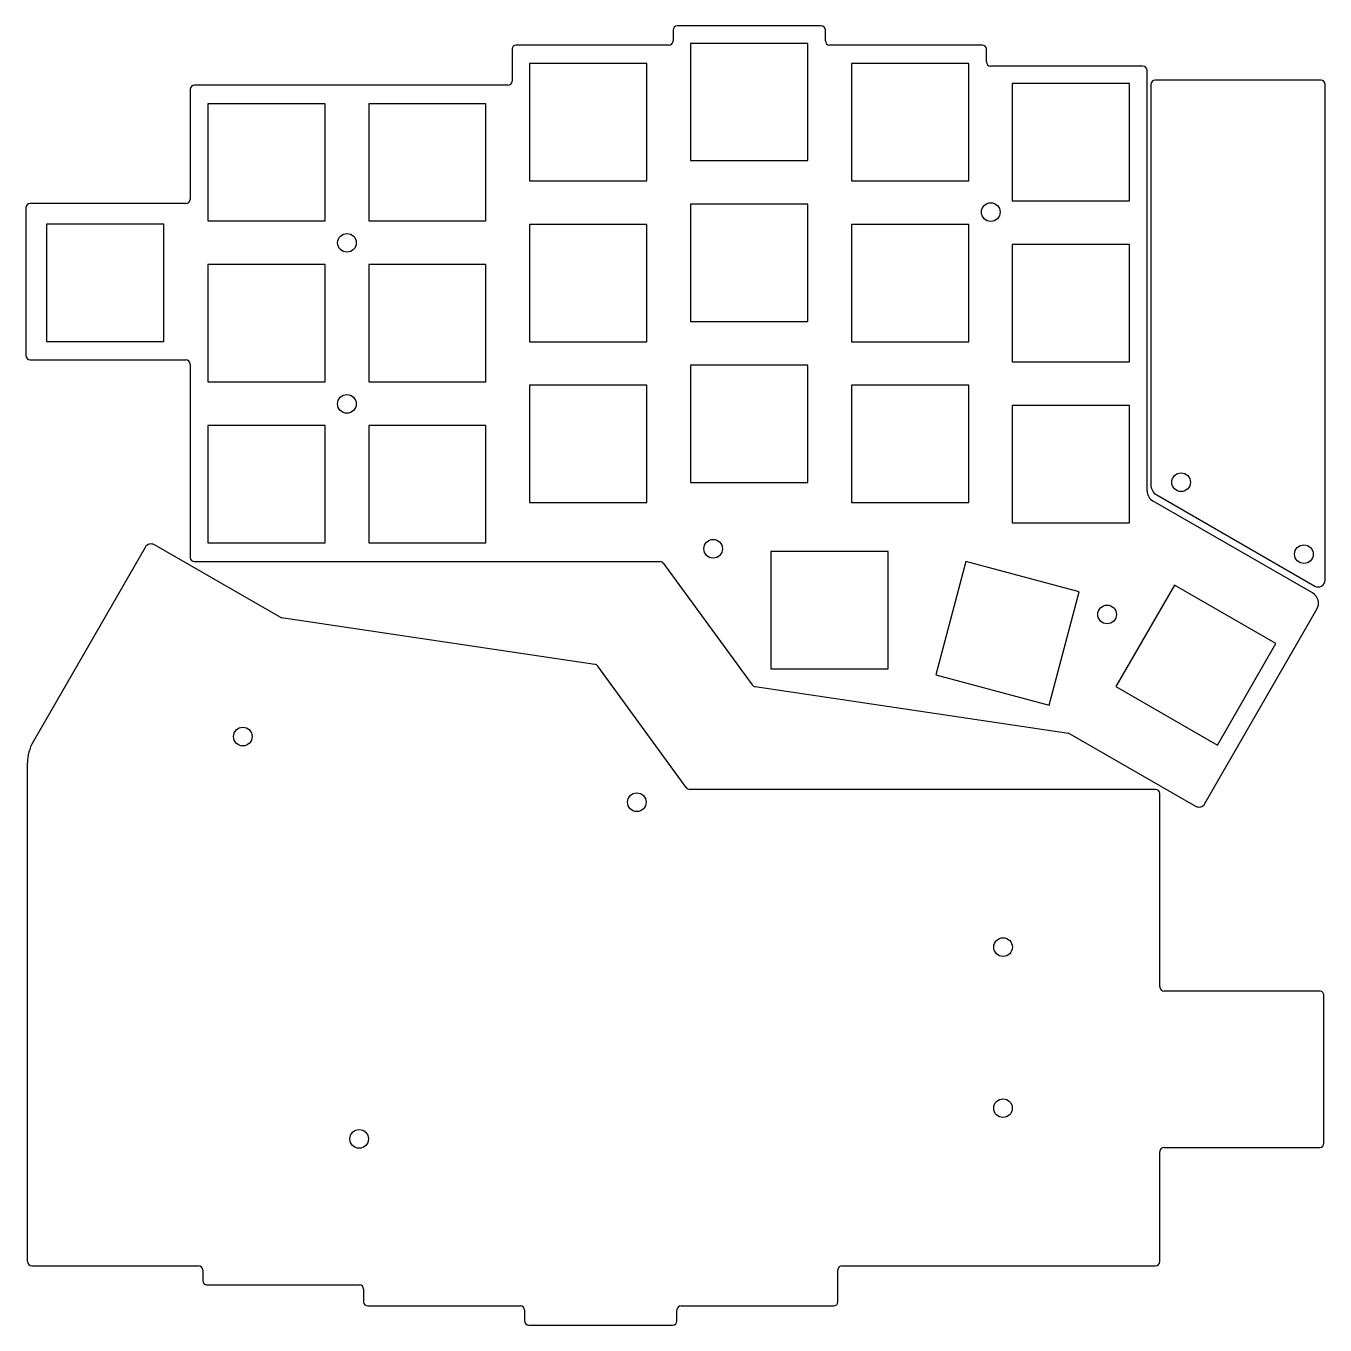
# Model space of a CAD drawing. Header units: millimetres. Extents: x 1 to 154, y 1 to 154.
import ezdxf

# ---------------------------------------------------------------- set-up
doc = ezdxf.new("R2010")
doc.units = ezdxf.units.MM

msp = doc.modelspace()

# ---------------------------------------------------------------- linework, layer by layer
at = {"color": 7, "linetype": 'Continuous', "lineweight": 25}
for p, q in [((77.233022, 153.888094), (77.233022, 152.640956)), ((94.727766, 154.388094), (77.733022, 154.388094)), ((95.227766, 152.640956), (95.227766, 153.888094)), ((76.733022, 152.140956), (58.725829, 152.140956)), ((79.300248, 152.338507), (79.300248, 138.488797)), ((93.149956, 152.338507), (79.300248, 152.338507)), ((93.149956, 138.488797), (93.149956, 152.338507)), ((113.734956, 152.140956), (95.727766, 152.140956)), ((58.225829, 151.640956), (58.225829, 147.889143)), ((114.234956, 150.139823), (114.234956, 151.640956)), ((60.300112, 149.964372), (60.300112, 136.114662)), ((74.149819, 149.964372), (60.300112, 149.964372)), ((74.149819, 136.114662), (74.149819, 149.964372)), ((98.300385, 149.964372), (98.300385, 136.114662)), ((112.150092, 149.964372), (98.300385, 149.964372)), ((112.150092, 136.114662), (112.150092, 149.964372)), ((132.731566, 149.639823), (114.734956, 149.639823)), ((133.231566, 99.500224), (133.231566, 149.139823)), ((57.725829, 147.389143), (20.718504, 147.389143)), ((117.300516, 147.586707), (117.300516, 133.737)), ((131.150224, 147.586707), (117.300516, 147.586707)), ((131.150224, 133.737), (131.150224, 147.586707)), ((133.655908, 147.477691), (133.655908, 100.229573)), ((153.729394, 147.977691), (134.155908, 147.977691)), ((154.229394, 88.946193), (154.229394, 147.477691)), ((20.218504, 146.889143), (20.218504, 133.908924)), ((22.296312, 145.212574), (22.296312, 131.362864)), ((36.146021, 145.212574), (22.296312, 145.212574)), ((36.146021, 131.362864), (36.146021, 145.212574)), ((41.296448, 145.212574), (41.296448, 131.362864)), ((55.146158, 145.212574), (41.296448, 145.212574)), ((55.146158, 131.362864), (55.146158, 145.212574)), ((79.300248, 138.488797), (93.149956, 138.488797)), ((60.300112, 136.114662), (74.149819, 136.114662)), ((98.300385, 136.114662), (112.150092, 136.114662)), ((117.300516, 133.737), (131.150224, 133.737)), ((0.826795, 132.908924), (0.826795, 115.469691)), ((19.718504, 133.408924), (1.326795, 133.408924)), ((79.300248, 133.338368), (79.300248, 119.488661)), ((93.149956, 133.338368), (79.300248, 133.338368)), ((93.149956, 119.488661), (93.149956, 133.338368)), ((3.257371, 130.992458), (3.257371, 117.142748)), ((17.107081, 130.992458), (3.257371, 130.992458)), ((17.107081, 117.142748), (17.107081, 130.992458)), ((22.296312, 131.362864), (36.146021, 131.362864)), ((41.296448, 131.362864), (55.146158, 131.362864)), ((60.300112, 130.960708), (60.300112, 117.110998)), ((74.149819, 130.960708), (60.300112, 130.960708)), ((74.149819, 117.110998), (74.149819, 130.960708)), ((98.300385, 130.960708), (98.300385, 117.110998)), ((112.150092, 130.960708), (98.300385, 130.960708)), ((112.150092, 117.110998), (112.150092, 130.960708)), ((117.300516, 128.586573), (117.300516, 114.736866)), ((131.150224, 128.586573), (117.300516, 128.586573)), ((131.150224, 114.736866), (131.150224, 128.586573)), ((22.296312, 126.212437), (22.296312, 112.362728)), ((36.146021, 126.212437), (22.296312, 126.212437)), ((36.146021, 112.362728), (36.146021, 126.212437)), ((41.296448, 126.212437), (41.296448, 112.362728)), ((55.146158, 126.212437), (41.296448, 126.212437)), ((55.146158, 112.362728), (55.146158, 126.212437)), ((79.300248, 119.488661), (93.149956, 119.488661)), ((3.257371, 117.142748), (17.107081, 117.142748)), ((60.300112, 117.110998), (74.149819, 117.110998)), ((98.300385, 117.110998), (112.150092, 117.110998)), ((1.326795, 114.969691), (19.718504, 114.969691)), ((20.218504, 114.469691), (20.218504, 91.63662)), ((79.300248, 114.338234), (79.300248, 100.488527)), ((93.149956, 114.338234), (79.300248, 114.338234)), ((93.149956, 100.488527), (93.149956, 114.338234)), ((117.300516, 114.736866), (131.150224, 114.736866)), ((22.296312, 112.362728), (36.146021, 112.362728)), ((41.296448, 112.362728), (55.146158, 112.362728)), ((60.300112, 111.960572), (60.300112, 98.110862)), ((74.149819, 111.960572), (60.300112, 111.960572)), ((74.149819, 98.110862), (74.149819, 111.960572)), ((98.300385, 111.960572), (98.300385, 98.110862)), ((112.150092, 111.960572), (98.300385, 111.960572)), ((112.150092, 98.110862), (112.150092, 111.960572)), ((117.300516, 109.586436), (117.300516, 95.736729)), ((131.150224, 109.586436), (117.300516, 109.586436)), ((131.150224, 95.736729), (131.150224, 109.586436)), ((22.296312, 107.212306), (22.296312, 93.362596)), ((36.146021, 107.212306), (22.296312, 107.212306)), ((36.146021, 93.362596), (36.146021, 107.212306)), ((41.296448, 107.212306), (41.296448, 93.362596)), ((55.146158, 107.212306), (41.296448, 107.212306)), ((55.146158, 93.362596), (55.146158, 107.212306)), ((79.300248, 100.488527), (93.149956, 100.488527)), ((152.754743, 87.437737), (133.932413, 98.2873)), ((134.356755, 99.016649), (153.029878, 88.253093)), ((60.300112, 98.110862), (74.149819, 98.110862)), ((98.300385, 98.110862), (112.150092, 98.110862)), ((117.300516, 95.736729), (131.150224, 95.736729)), ((14.901706, 92.825734), (1.667408, 69.866251)), ((30.834158, 84.565342), (15.994322, 93.119317)), ((22.296312, 93.362596), (36.146021, 93.362596)), ((41.296448, 93.362596), (55.146158, 93.362596)), ((88.800311, 92.336031), (88.800311, 78.486322)), ((102.650021, 92.336031), (88.800311, 92.336031)), ((102.650021, 78.486322), (102.650021, 92.336031)), ((20.718504, 91.13662), (75.724271, 91.13662)), ((76.128255, 90.931233), (86.589236, 76.58674)), ((111.825737, 91.138564), (108.255179, 77.757027)), ((125.207275, 87.568006), (111.825737, 91.138564)), ((121.636717, 74.186469), (125.207275, 87.568006)), ((136.438972, 88.376236), (129.522491, 76.377206)), ((148.438003, 81.459755), (136.438972, 88.376236)), ((68.014044, 79.001303), (31.010312, 84.503967)), ((140.032014, 62.562361), (153.268941, 85.526403)), ((141.521522, 69.460725), (148.438003, 81.459755)), ((78.805465, 64.456861), (68.344485, 78.801354)), ((88.800311, 78.486322), (102.650021, 78.486322)), ((108.255179, 77.757027), (121.636717, 74.186469)), ((86.919676, 76.386791), (123.923409, 70.884127)), ((129.522491, 76.377206), (141.521522, 69.460725)), ((124.099562, 70.822753), (138.939399, 62.268778)), ((1, 8.495467), (1, 67.370526)), ((134.215216, 64.251474), (79.209449, 64.251474)), ((134.715216, 40.918403), (134.715216, 63.751474)), ((153.606925, 40.418403), (135.215216, 40.418403)), ((154.106925, 22.47917), (154.106925, 39.918403)), ((134.715216, 8.498951), (134.715216, 21.47917)), ((135.215216, 21.97917), (153.606925, 21.97917)), ((1.5, 7.995467), (21.202154, 7.995467)), ((97.207891, 7.998951), (134.215216, 7.998951)), ((21.702154, 7.495467), (21.702154, 6.248271)), ((96.707891, 3.747138), (96.707891, 7.498951)), ((22.202154, 5.748271), (40.198764, 5.748271)), ((40.698764, 5.248271), (40.698764, 3.747138)), ((41.198764, 3.247138), (59.205954, 3.247138)), ((78.200698, 3.247138), (96.207891, 3.247138)), ((59.705954, 2.747138), (59.705954, 1.5)), ((77.700698, 1.5), (77.700698, 2.747138)), ((60.205954, 1), (77.200698, 1))]:
    msp.add_line(p, q, dxfattribs=at)
for centre in [(114.757723, 132.410211), (38.732485, 128.781204), (38.721904, 109.766966), (137.233653, 100.515583), (81.974929, 92.656674), (151.735986, 92.0186), (128.494563, 84.903442), (26.439157, 70.484652), (72.958791, 62.73142), (116.211816, 45.621128), (116.201235, 26.60689), (40.175997, 22.977883)]:
    msp.add_circle(centre, 1.1, dxfattribs=at)
for centre, radius, start, end in [((77.733022, 153.888094), 0.5, 90, 180), ((94.727766, 153.888094), 0.5, 0, 90), ((58.725829, 151.640956), 0.5, 90, 180), ((76.733022, 152.640956), 0.5, 270, 0), ((95.727766, 152.640956), 0.5, 180, 270), ((113.734956, 151.640956), 0.5, 0, 90), ((114.734956, 150.139823), 0.5, 180, 270), ((132.731566, 149.139823), 0.5, 0, 90), ((20.718504, 146.889143), 0.5, 90, 180), ((57.725829, 147.889143), 0.5, 270, 0), ((134.155908, 147.477691), 0.5, 90, 180), ((153.729394, 147.477691), 0.5, 0, 90), ((19.718504, 133.908924), 0.5, 270, 0), ((1.326795, 132.908924), 0.5, 90, 180), ((1.326795, 115.469691), 0.5, 180, 270), ((19.718504, 114.469691), 0.5, 0, 90), ((135.055908, 100.229574), 1.4, 180.000008, 240.040018), ((134.631566, 99.500225), 1.4, 180.000008, 240.040018), ((15.594806, 92.426217), 0.8, 60.040001, 150.040004), ((20.718504, 91.63662), 0.5, 180, 270), ((75.724271, 90.63662), 0.5, 36.102076, 90), ((153.429394, 88.946193), 0.8, 240.040004, 0), ((152.055589, 86.224814), 1.4, 330.040001, 60.039973), ((31.083856, 84.998529), 0.5, 240.040001, 261.541777), ((67.9405, 78.506741), 0.5, 36.102076, 81.541777), ((86.99322, 76.881353), 0.5, 216.102076, 261.541777), ((123.849864, 70.389566), 0.5, 60.040001, 81.541777), ((79.209449, 64.751474), 0.5, 216.102076, 270), ((134.215216, 63.751474), 0.5, 0, 90), ((139.338915, 62.961877), 0.8, 240.040001, 330.040004), ((135.215216, 40.918403), 0.5, 180, 270), ((153.606925, 39.918403), 0.5, 359.999997, 90.000005), ((135.215216, 21.47917), 0.5, 90, 180), ((153.606925, 22.47917), 0.5, 270, 0), ((1.5, 8.495467), 0.5, 180, 270), ((21.202154, 7.495467), 0.5, 0, 90), ((97.207891, 7.498951), 0.5, 90, 180), ((134.215216, 8.498951), 0.5, 270, 0), ((22.202154, 6.248271), 0.5, 180, 270), ((40.198764, 5.248271), 0.5, 0, 90), ((41.198764, 3.747138), 0.5, 180, 270), ((59.205954, 2.747138), 0.5, 0, 90), ((78.200698, 2.747138), 0.5, 90, 180), ((96.207891, 3.747138), 0.5, 270, 0), ((60.205954, 1.5), 0.5, 180, 270), ((77.200698, 1.5), 0.5, 270, 0)]:
    msp.add_arc(centre, radius, start, end, dxfattribs=at)
msp.add_arc((6, 67.370526), 5, 150.040007, 180)

doc.saveas('drawing.dxf')
